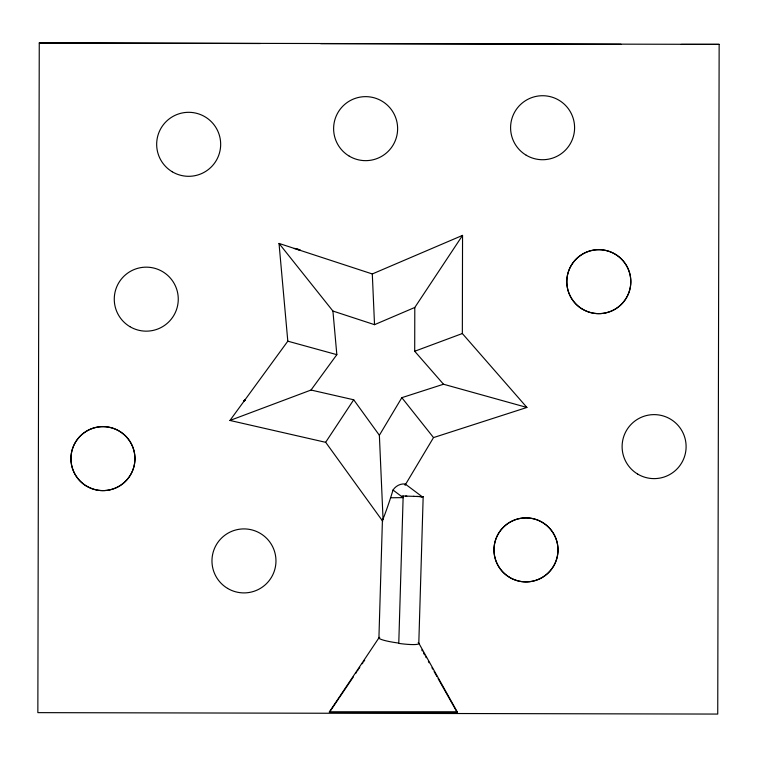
<?xml version="1.0" encoding="UTF-8"?>
<svg xmlns="http://www.w3.org/2000/svg" width="757" height="757" viewBox="0 0 757 757"><rect width="100%" height="100%" fill="white"/><g stroke="black" fill="none" stroke-linecap="round" stroke-linejoin="round"><path stroke-width="1.14" d="M383.704 517.381C387.158 508.297 390.243 499.204 393.015 490.044C395.514 486.07 400.623 483.288 405.279 484.045L422.103 496.658M39.26 42.931L37.85 712.64L717.74 714.069L719.15 44.36L39.26 42.931L260.37 43.528M526.9 407.446L443.507 384.234L414.704 351.257L414.798 307.465L462.546 235.399L462.347 333.534L526.919 407.455L433.515 437.584L405.061 485.199M382.427 520.125L378.916 637.99M398.769 643.327L403.169 496.024M418.801 643.28L423.172 496.687L420.04 496.564M405.288 484.811L405.279 484.045M383.061 519.444L379.371 435.266L401.835 397.671L443.507 384.234M462.555 235.38L372.302 273.958L279.021 243.423L287.811 341.18L229.948 420.466L311.023 390.035L353.708 399.781L325.661 442.268L382.559 521.005M379.002 637.744L329.229 712.157L457.398 712.157L418.725 643.034A20.477 2.687 8.3 0 0 418.214 642.57M457.332 712.176L329.494 712.186L338.54 698.853M339.06 698.068L340.12 696.497M340.65 695.711L353.33 676.909M355.733 673.361L356.547 672.159M357.351 670.957L358.165 669.765M358.979 668.563L359.793 667.371M362.225 663.775L363.038 662.583M363.862 661.381L364.675 660.189M311.023 390.035L336.837 354.664L332.919 311.051L279.068 243.48M243.905 401.437L245.344 399.611L243.792 401.494A7.002 3.492 16.7 0 1 245.344 399.611M332.919 311.051L374.526 324.668L414.798 307.465M414.704 351.257L462.309 333.544M423.116 496.696L422.236 496.687M391.132 497.775L403.121 497.614L402.071 495.986L406.802 496.128M320.675 43.651L621.005 44.285M681.309 44.408L719.15 44.36M420.901 496.649L422.075 496.649L420.835 496.592M421.233 496.649L421.886 496.677M405.572 496.1L414.117 496.355M416.605 496.45L419.908 496.554M413.492 496.346L418.507 496.507M419.066 496.526L420.939 496.592M229.948 420.457L325.642 442.315M287.849 341.189L336.837 354.664M294.359 248.447L295.315 248.75M296.999 249.308L300.434 250.34A12.32 12.32 0 0 0 294.378 248.457M393.015 490.044L403.121 497.614M401.835 397.671L433.316 437.328M353.708 399.781L379.371 435.266M421.744 649.951L422.33 650.954M424.611 654.909L423.485 652.95M425.699 656.802L426.229 657.729M428.386 661.495L429.105 662.754M431.973 667.778L432.682 669.037M438.085 678.556L457.048 712.186M436.969 676.588L434.111 671.554M372.302 274.006L374.526 324.668M382.815 519.898A21.423 2.252 -67.2 0 1 383.449 517.816M382.739 521.015A18.206 3.378 33.6 0 1 382.966 519.378M418.687 643.261A19.871 2.621 8 0 1 398.759 643.393M379.039 637.744A20.136 2.886 7 0 1 379.711 637.347M397.756 642.948A20.467 2.649 7.3 0 1 378.973 637.99M227.583 588.397A32.002 32.002 0 0 0 275.964 561.353A32.002 32.002 0 0 0 228.349 532.975A32.002 32.002 0 0 0 227.583 588.397M129.882 326.646A32.002 32.002 0 0 0 178.264 299.592A32.002 32.002 0 0 0 130.649 271.224A32.002 32.002 0 0 0 129.882 326.646M172.284 171.801A32.002 32.002 0 0 0 220.666 144.757A32.002 32.002 0 0 0 173.05 116.379A32.002 32.002 0 0 0 172.284 171.801M509.612 577.345A32.002 32.002 0 0 0 557.994 550.292A32.002 32.002 0 0 0 510.379 521.914A32.002 32.002 0 0 0 509.612 577.345M509.612 577.421A32.002 32.002 0 0 0 557.994 550.367A32.002 32.002 0 0 0 510.379 521.989A32.002 32.002 0 0 0 509.612 577.421M86.563 486.098A32.002 32.002 0 0 0 134.945 459.045A32.002 32.002 0 0 0 87.329 430.667A32.002 32.002 0 0 0 86.563 486.098A32.002 32.002 0 0 0 134.945 459.12A32.002 32.002 0 0 0 87.329 430.742A32.002 32.002 0 0 0 86.563 486.174M526.21 155.213A32.002 32.002 0 0 0 574.591 128.16A32.002 32.002 0 0 0 526.967 99.792A32.002 32.002 0 0 0 526.21 155.213M349.242 156.141A32.002 32.002 0 0 0 397.624 129.087A32.002 32.002 0 0 0 350.008 100.709A32.002 32.002 0 0 0 349.242 156.141M637.725 474.109A32.002 32.002 0 0 0 686.107 447.065A32.002 32.002 0 0 0 638.492 418.687A32.002 32.002 0 0 0 637.725 474.109M582.426 309.13A32.002 32.002 0 0 0 630.808 282.087A32.002 32.002 0 0 0 583.193 253.709A32.002 32.002 0 0 0 582.426 309.13A32.002 32.002 0 0 0 630.808 282.162A32.002 32.002 0 0 0 583.193 253.784A32.002 32.002 0 0 0 582.426 309.216"/></g></svg>
